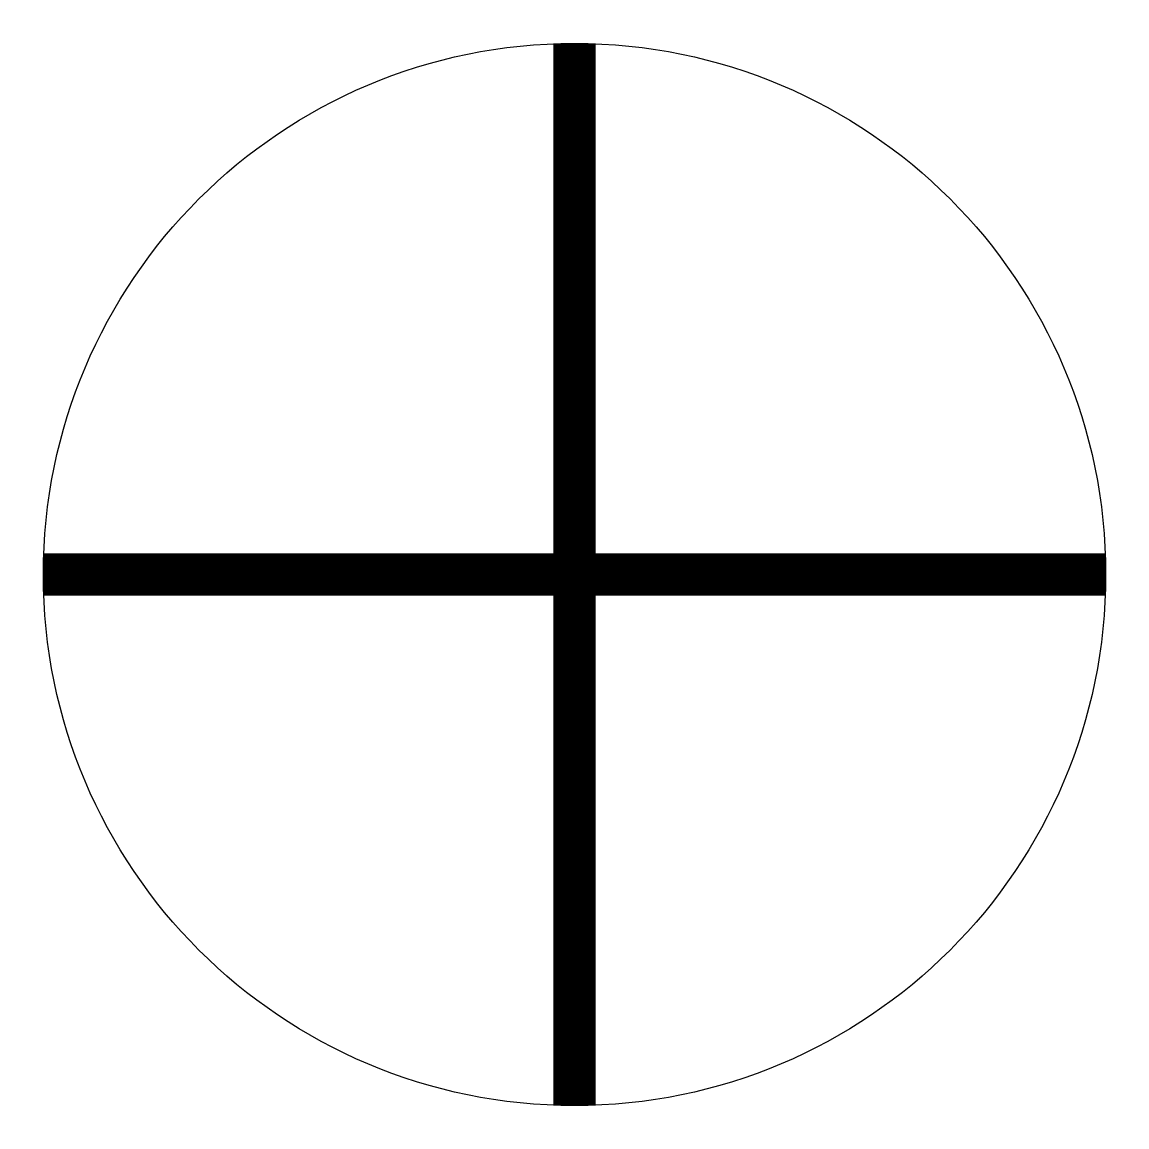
# Model space of a CAD drawing. Header units: millimetres. Extents: x -2.6 to 2.6, y -2.6 to 2.6.
import ezdxf

# ---------------------------------------------------------------- set-up
doc = ezdxf.new("R2010")
doc.units = ezdxf.units.MM

msp = doc.modelspace()

# ---------------------------------------------------------------- linework, layer by layer
at = {"color": 94, "const_width": 0.2}
for points in [[(0, -2.5), (0, 2.5)], [(-2.5, 0), (2.5, 0)]]:
    msp.add_lwpolyline(points, dxfattribs=at)
at = {"color": 1}
msp.add_circle((0, 0), 2.5, dxfattribs=at)

doc.saveas('drawing.dxf')
